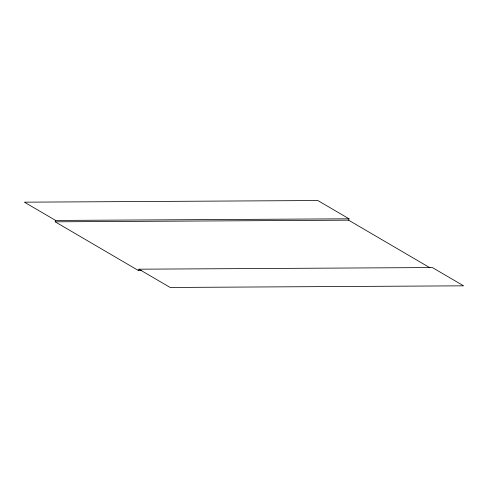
<?xml version="1.0" encoding="UTF-8"?>
<svg xmlns="http://www.w3.org/2000/svg" width="488" height="488" viewBox="0 0 488 488"><rect width="100%" height="100%" fill="white"/><g stroke="black" fill="none" stroke-linecap="round" stroke-linejoin="round"><path stroke-width="0.73" d="M55.181 221.82L55.638 220.448L349.066 218.807L348.609 220.179L55.181 221.82L138.476 270.565L141.526 270.547M138.476 270.565L138.934 269.193L432.362 267.552L463.6 285.828L170.172 287.469L138.934 269.193M349.066 218.807L317.828 200.531L24.4 202.172L55.638 220.448M348.609 220.179L429.934 267.772"/></g></svg>
